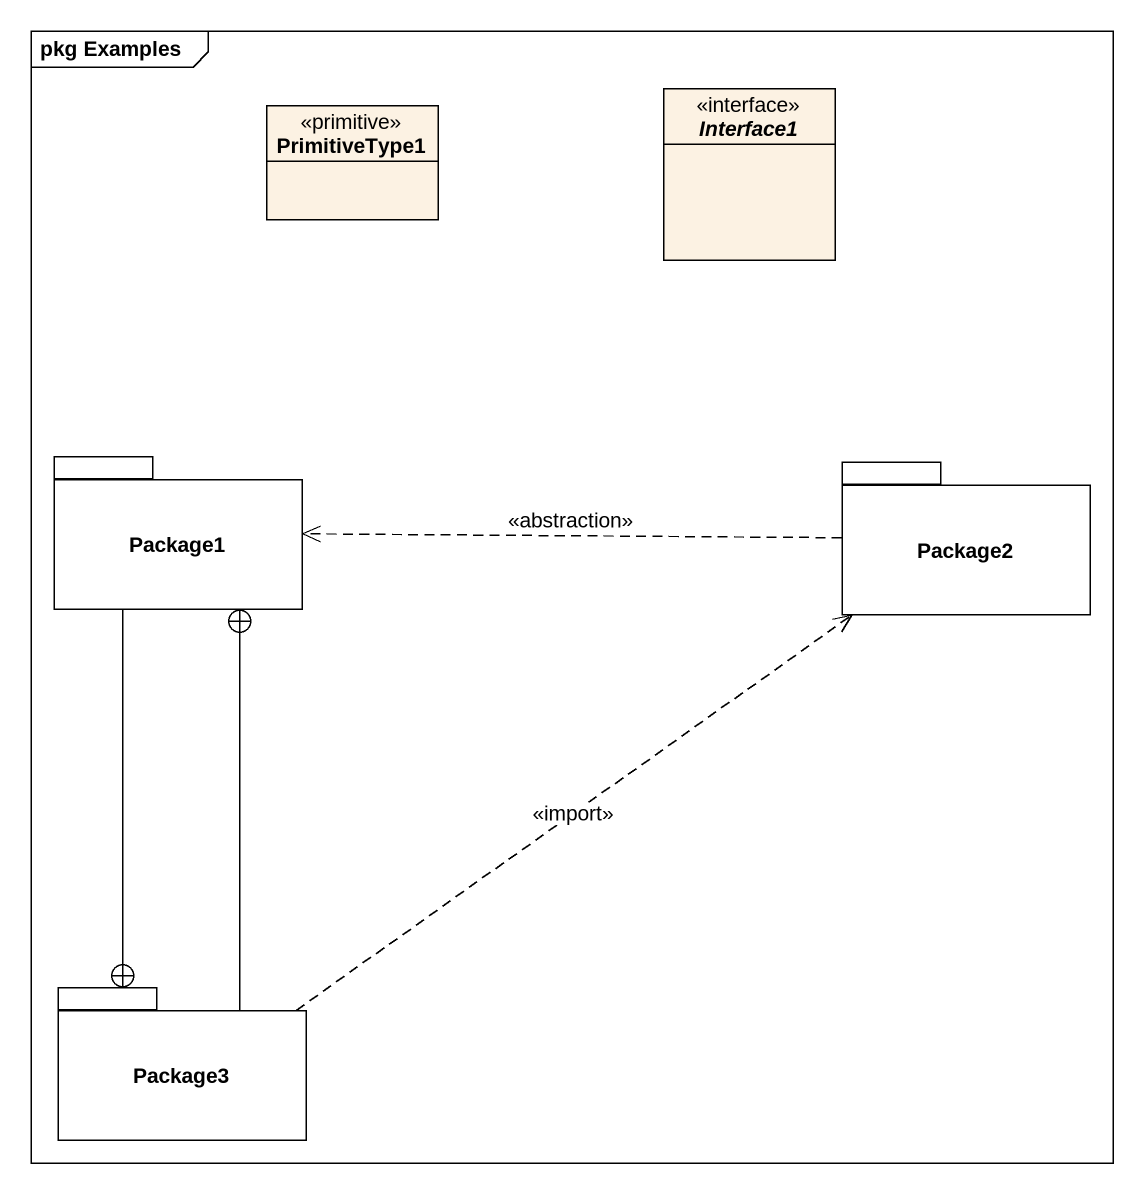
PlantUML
@startuml
mainframe pkg Examples
hide circle
hide empty members
class PrimitiveType1 <<primitive>>
interface Interface1
package Package1 {
}
package Package2 {
}
package Package3 {
}
Package1 --+ Package3
Package2 .left.> Package1 : <<abstraction>>
Package3 -up-+ Package1
Package3 .up.> Package2 : <<import>>
@enduml
